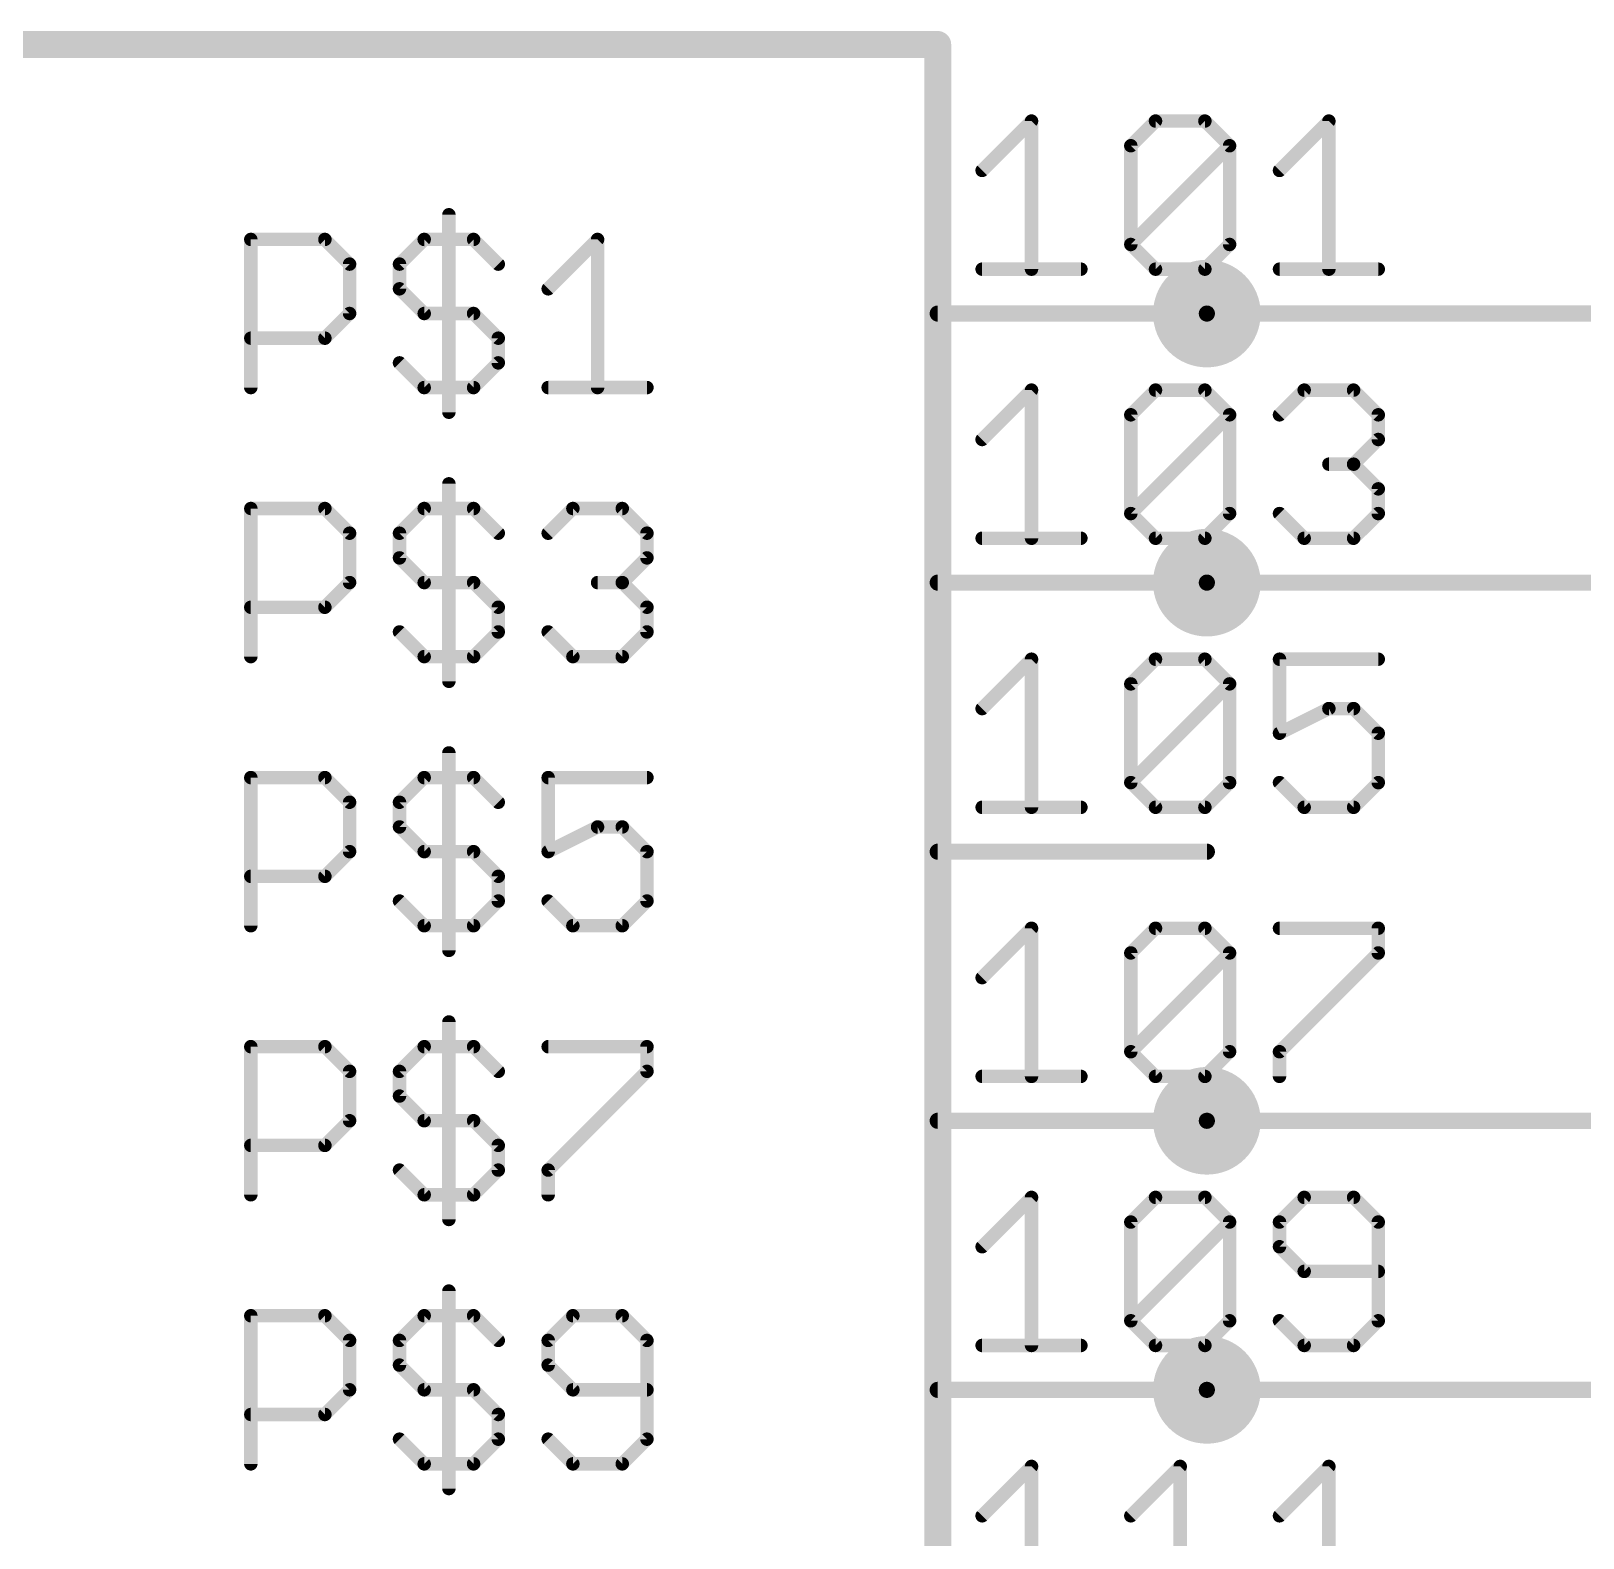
# Model space of a CAD drawing. Extents: x -72 to 265, y -97 to 216.
# Drawn here: x -6.02 to 8.63, y -14.1 to 0.13 of the extents above; entities that cross this region are included whole.
import ezdxf

# ---------------------------------------------------------------- set-up
doc = ezdxf.new("R2010")
doc.units = 0
for name, color, linetype in [('91', 94, 'CONTINUOUS'), ('94', 14, 'CONTINUOUS'), ('95', 251, 'CONTINUOUS')]:
    doc.layers.add(name, color=color, linetype=linetype)

msp = doc.modelspace()

# ---------------------------------------------------------------- linework, layer by layer
at = {"layer": '91'}
for points, const_width in [([(5.08, -2.794, 1), (5.08, -2.286, 1), (5.08, -2.794)], 0.508), ([(5.08, -2.5019, 1), (5.08, -2.5781)], 0.0762), ([(5.08, -5.334, 1), (5.08, -4.826, 1), (5.08, -5.334)], 0.508), ([(5.08, -5.0419, 1), (5.08, -5.1181)], 0.0762), ([(5.08, -10.414, 1), (5.08, -9.906, 1), (5.08, -10.414)], 0.508), ([(5.08, -10.1219, 1), (5.08, -10.1981)], 0.0762), ([(5.08, -12.954, 1), (5.08, -12.446, 1), (5.08, -12.954)], 0.508), ([(5.08, -12.6619, 1), (5.08, -12.7381)], 0.0762)]:
    msp.add_lwpolyline(points, format="xyb", dxfattribs=dict(at, const_width=const_width))
at = {"layer": '91', "const_width": 0.1524}
for points in [[(12.7, -2.54), (5.08, -2.54)], [(12.7, -5.08), (5.08, -5.08)], [(12.7, -10.16), (5.08, -10.16)], [(12.7, -12.7), (5.08, -12.7)]]:
    msp.add_lwpolyline(points, dxfattribs=at)
at = {"layer": '94'}
for points, const_width in [([(2.54, 0), (-25.4, 0)], 0.254), ([(2.54, -86.36), (2.54, 0)], 0.254), ([(5.08, -2.54), (2.54, -2.54)], 0.1524), ([(5.08, -5.08), (2.54, -5.08)], 0.1524), ([(5.08, -7.62), (2.54, -7.62)], 0.1524), ([(5.08, -10.16), (2.54, -10.16)], 0.1524), ([(5.08, -12.7), (2.54, -12.7)], 0.1524)]:
    msp.add_lwpolyline(points, dxfattribs=dict(at, const_width=const_width))
for points, const_width in [([(2.6035, 0, 1), (2.4765, 0)], 0.127), ([(2.54, -0.0635, 1), (2.54, 0.0635)], 0.127), ([(2.54, -2.5019, 1), (2.54, -2.5781)], 0.0762), ([(5.08, -2.5781, 1), (5.08, -2.5019)], 0.0762), ([(2.54, -5.0419, 1), (2.54, -5.1181)], 0.0762), ([(5.08, -5.1181, 1), (5.08, -5.0419)], 0.0762), ([(2.54, -7.5819, 1), (2.54, -7.6581)], 0.0762), ([(5.08, -7.6581, 1), (5.08, -7.5819)], 0.0762), ([(2.54, -10.1219, 1), (2.54, -10.1981)], 0.0762), ([(5.08, -10.1981, 1), (5.08, -10.1219)], 0.0762), ([(2.54, -12.6619, 1), (2.54, -12.7381)], 0.0762), ([(5.08, -12.7381, 1), (5.08, -12.6619)], 0.0762)]:
    msp.add_lwpolyline(points, format="xyb", dxfattribs=dict(at, const_width=const_width))
at = {"layer": '95', "const_width": 0.127}
for points in [[(2.9591, -1.1888), (3.4252, -0.7227)], [(3.4252, -0.7227), (3.4252, -2.1209)], [(4.3624, -0.9557), (4.5954, -0.7227)], [(4.5954, -0.7227), (5.0615, -0.7227)], [(5.0615, -0.7227), (5.2945, -0.9557)], [(5.7657, -1.1888), (6.2317, -0.7227)], [(6.2317, -0.7227), (6.2317, -2.1209)], [(4.3624, -1.8879), (4.3624, -0.9557)], [(4.3624, -1.8879), (5.2945, -0.9557)], [(5.2945, -0.9557), (5.2945, -1.8879)], [(-2.0738, -1.6073), (-2.0738, -3.4715)], [(-3.9431, -3.2385), (-3.9431, -1.8403)], [(-3.9431, -1.8403), (-3.244, -1.8403)], [(-3.244, -1.8403), (-3.011, -2.0733)], [(-2.5399, -2.0733), (-2.3068, -1.8403)], [(-2.3068, -1.8403), (-1.8408, -1.8403)], [(-1.8408, -1.8403), (-1.6077, -2.0733)], [(-1.1366, -2.3064), (-0.6705, -1.8403)], [(-0.6705, -1.8403), (-0.6705, -3.2385)], [(4.5954, -2.1209), (4.3624, -1.8879)], [(5.2945, -1.8879), (5.0615, -2.1209)], [(-3.011, -2.0733), (-3.011, -2.5394)], [(-2.5399, -2.3064), (-2.5399, -2.0733)], [(2.9591, -2.1209), (3.8912, -2.1209)], [(5.0615, -2.1209), (4.5954, -2.1209)], [(5.7657, -2.1209), (6.6978, -2.1209)], [(-2.3068, -2.5394), (-2.5399, -2.3064)], [(-3.011, -2.5394), (-3.244, -2.7724)], [(-1.8408, -2.5394), (-2.3068, -2.5394)], [(-1.6077, -2.7724), (-1.8408, -2.5394)], [(-3.244, -2.7724), (-3.9431, -2.7724)], [(-1.6077, -3.0055), (-1.6077, -2.7724)], [(-2.5399, -3.0055), (-2.3068, -3.2385)], [(-1.8408, -3.2385), (-1.6077, -3.0055)], [(-2.3068, -3.2385), (-1.8408, -3.2385)], [(-1.1366, -3.2385), (-0.2045, -3.2385)], [(2.9591, -3.7288), (3.4252, -3.2627)], [(3.4252, -3.2627), (3.4252, -4.6609)], [(4.3624, -3.4957), (4.5954, -3.2627)], [(4.5954, -3.2627), (5.0615, -3.2627)], [(5.0615, -3.2627), (5.2945, -3.4957)], [(5.7657, -3.4957), (5.9987, -3.2627)], [(5.9987, -3.2627), (6.4648, -3.2627)], [(6.4648, -3.2627), (6.6978, -3.4957)], [(4.3624, -4.4279), (4.3624, -3.4957)], [(4.3624, -4.4279), (5.2945, -3.4957)], [(5.2945, -3.4957), (5.2945, -4.4279)], [(6.6978, -3.4957), (6.6978, -3.7288)], [(6.6978, -3.7288), (6.4648, -3.9618)], [(6.4648, -3.9618), (6.2317, -3.9618)], [(6.4648, -3.9618), (6.6978, -4.1948)], [(-2.0738, -4.1473), (-2.0738, -6.0115)], [(6.6978, -4.1948), (6.6978, -4.4279)], [(-3.9431, -5.7785), (-3.9431, -4.3803)], [(-3.9431, -4.3803), (-3.244, -4.3803)], [(-3.244, -4.3803), (-3.011, -4.6133)], [(-2.5399, -4.6133), (-2.3068, -4.3803)], [(-2.3068, -4.3803), (-1.8408, -4.3803)], [(-1.8408, -4.3803), (-1.6077, -4.6133)], [(-1.1366, -4.6133), (-0.9036, -4.3803)], [(-0.9036, -4.3803), (-0.4375, -4.3803)], [(-0.4375, -4.3803), (-0.2045, -4.6133)], [(4.5954, -4.6609), (4.3624, -4.4279)], [(5.2945, -4.4279), (5.0615, -4.6609)], [(5.9987, -4.6609), (5.7657, -4.4279)], [(6.6978, -4.4279), (6.4648, -4.6609)], [(-3.011, -4.6133), (-3.011, -5.0794)], [(-2.5399, -4.8464), (-2.5399, -4.6133)], [(-0.2045, -4.6133), (-0.2045, -4.8464)], [(2.9591, -4.6609), (3.8912, -4.6609)], [(5.0615, -4.6609), (4.5954, -4.6609)], [(6.4648, -4.6609), (5.9987, -4.6609)], [(-2.3068, -5.0794), (-2.5399, -4.8464)], [(-0.2045, -4.8464), (-0.4375, -5.0794)], [(-3.011, -5.0794), (-3.244, -5.3124)], [(-1.8408, -5.0794), (-2.3068, -5.0794)], [(-1.6077, -5.3124), (-1.8408, -5.0794)], [(-0.4375, -5.0794), (-0.6705, -5.0794)], [(-0.4375, -5.0794), (-0.2045, -5.3124)], [(-3.244, -5.3124), (-3.9431, -5.3124)], [(-1.6077, -5.5455), (-1.6077, -5.3124)], [(-0.2045, -5.3124), (-0.2045, -5.5455)], [(-2.5399, -5.5455), (-2.3068, -5.7785)], [(-1.8408, -5.7785), (-1.6077, -5.5455)], [(-0.9036, -5.7785), (-1.1366, -5.5455)], [(-0.2045, -5.5455), (-0.4375, -5.7785)], [(-2.3068, -5.7785), (-1.8408, -5.7785)], [(-0.4375, -5.7785), (-0.9036, -5.7785)], [(2.9591, -6.2688), (3.4252, -5.8027)], [(3.4252, -5.8027), (3.4252, -7.2009)], [(4.3624, -6.0357), (4.5954, -5.8027)], [(4.5954, -5.8027), (5.0615, -5.8027)], [(5.0615, -5.8027), (5.2945, -6.0357)], [(6.6978, -5.8027), (5.7657, -5.8027)], [(5.7657, -5.8027), (5.7657, -6.5018)], [(4.3624, -6.9679), (4.3624, -6.0357)], [(4.3624, -6.9679), (5.2945, -6.0357)], [(5.2945, -6.0357), (5.2945, -6.9679)], [(5.7657, -6.5018), (6.2317, -6.2688)], [(6.2317, -6.2688), (6.4648, -6.2688)], [(6.4648, -6.2688), (6.6978, -6.5018)], [(6.6978, -6.5018), (6.6978, -6.9679)], [(-2.0738, -6.6873), (-2.0738, -8.5515)], [(-3.9431, -8.3185), (-3.9431, -6.9203)], [(-3.9431, -6.9203), (-3.244, -6.9203)], [(-3.244, -6.9203), (-3.011, -7.1533)], [(-2.5399, -7.1533), (-2.3068, -6.9203)], [(-2.3068, -6.9203), (-1.8408, -6.9203)], [(-1.8408, -6.9203), (-1.6077, -7.1533)], [(-0.2045, -6.9203), (-1.1366, -6.9203)], [(-1.1366, -6.9203), (-1.1366, -7.6194)], [(4.5954, -7.2009), (4.3624, -6.9679)], [(5.2945, -6.9679), (5.0615, -7.2009)], [(5.9987, -7.2009), (5.7657, -6.9679)], [(6.6978, -6.9679), (6.4648, -7.2009)], [(-3.011, -7.1533), (-3.011, -7.6194)], [(-2.5399, -7.3864), (-2.5399, -7.1533)], [(2.9591, -7.2009), (3.8912, -7.2009)], [(5.0615, -7.2009), (4.5954, -7.2009)], [(6.4648, -7.2009), (5.9987, -7.2009)], [(-2.3068, -7.6194), (-2.5399, -7.3864)], [(-1.1366, -7.6194), (-0.6705, -7.3864)], [(-0.6705, -7.3864), (-0.4375, -7.3864)], [(-0.4375, -7.3864), (-0.2045, -7.6194)], [(-3.011, -7.6194), (-3.244, -7.8524)], [(-1.8408, -7.6194), (-2.3068, -7.6194)], [(-1.6077, -7.8524), (-1.8408, -7.6194)], [(-0.2045, -7.6194), (-0.2045, -8.0855)], [(-3.244, -7.8524), (-3.9431, -7.8524)], [(-1.6077, -8.0855), (-1.6077, -7.8524)], [(-2.5399, -8.0855), (-2.3068, -8.3185)], [(-1.8408, -8.3185), (-1.6077, -8.0855)], [(-0.9036, -8.3185), (-1.1366, -8.0855)], [(-0.2045, -8.0855), (-0.4375, -8.3185)], [(-2.3068, -8.3185), (-1.8408, -8.3185)], [(-0.4375, -8.3185), (-0.9036, -8.3185)], [(2.9591, -8.8088), (3.4252, -8.3427)], [(3.4252, -8.3427), (3.4252, -9.7409)], [(4.3624, -8.5757), (4.5954, -8.3427)], [(4.5954, -8.3427), (5.0615, -8.3427)], [(5.0615, -8.3427), (5.2945, -8.5757)], [(5.7657, -8.3427), (6.6978, -8.3427)], [(6.6978, -8.3427), (6.6978, -8.5757)], [(4.3624, -9.5079), (4.3624, -8.5757)], [(4.3624, -9.5079), (5.2945, -8.5757)], [(5.2945, -8.5757), (5.2945, -9.5079)], [(6.6978, -8.5757), (5.7657, -9.5079)], [(-2.0738, -9.2273), (-2.0738, -11.0915)], [(-3.9431, -10.8585), (-3.9431, -9.4603)], [(-3.9431, -9.4603), (-3.244, -9.4603)], [(-3.244, -9.4603), (-3.011, -9.6933)], [(-2.5399, -9.6933), (-2.3068, -9.4603)], [(-2.3068, -9.4603), (-1.8408, -9.4603)], [(-1.8408, -9.4603), (-1.6077, -9.6933)], [(-1.1366, -9.4603), (-0.2045, -9.4603)], [(-0.2045, -9.4603), (-0.2045, -9.6933)], [(4.5954, -9.7409), (4.3624, -9.5079)], [(5.2945, -9.5079), (5.0615, -9.7409)], [(5.7657, -9.5079), (5.7657, -9.7409)], [(-3.011, -9.6933), (-3.011, -10.1594)], [(-2.5399, -9.9264), (-2.5399, -9.6933)], [(-0.2045, -9.6933), (-1.1366, -10.6255)], [(2.9591, -9.7409), (3.8912, -9.7409)], [(5.0615, -9.7409), (4.5954, -9.7409)], [(-2.3068, -10.1594), (-2.5399, -9.9264)], [(-3.011, -10.1594), (-3.244, -10.3924)], [(-1.8408, -10.1594), (-2.3068, -10.1594)], [(-1.6077, -10.3924), (-1.8408, -10.1594)], [(-3.244, -10.3924), (-3.9431, -10.3924)], [(-1.6077, -10.6255), (-1.6077, -10.3924)], [(-2.5399, -10.6255), (-2.3068, -10.8585)], [(-1.8408, -10.8585), (-1.6077, -10.6255)], [(-1.1366, -10.6255), (-1.1366, -10.8585)], [(-2.3068, -10.8585), (-1.8408, -10.8585)], [(2.9591, -11.3488), (3.4252, -10.8827)], [(3.4252, -10.8827), (3.4252, -12.2809)], [(4.3624, -11.1157), (4.5954, -10.8827)], [(4.5954, -10.8827), (5.0615, -10.8827)], [(5.0615, -10.8827), (5.2945, -11.1157)], [(5.9987, -10.8827), (5.7657, -11.1157)], [(6.4648, -10.8827), (5.9987, -10.8827)], [(6.6978, -11.1157), (6.4648, -10.8827)], [(4.3624, -12.0479), (4.3624, -11.1157)], [(4.3624, -12.0479), (5.2945, -11.1157)], [(5.2945, -11.1157), (5.2945, -12.0479)], [(5.7657, -11.1157), (5.7657, -11.3488)], [(6.6978, -12.0479), (6.6978, -11.1157)], [(5.7657, -11.3488), (5.9987, -11.5818)], [(5.9987, -11.5818), (6.6978, -11.5818)], [(-2.0738, -11.7673), (-2.0738, -13.6315)], [(-3.9431, -13.3985), (-3.9431, -12.0003)], [(-3.9431, -12.0003), (-3.244, -12.0003)], [(-3.244, -12.0003), (-3.011, -12.2333)], [(-2.5399, -12.2333), (-2.3068, -12.0003)], [(-2.3068, -12.0003), (-1.8408, -12.0003)], [(-1.8408, -12.0003), (-1.6077, -12.2333)], [(-0.9036, -12.0003), (-1.1366, -12.2333)], [(-0.4375, -12.0003), (-0.9036, -12.0003)], [(-0.2045, -12.2333), (-0.4375, -12.0003)], [(4.5954, -12.2809), (4.3624, -12.0479)], [(5.2945, -12.0479), (5.0615, -12.2809)], [(5.7657, -12.0479), (5.9987, -12.2809)], [(6.4648, -12.2809), (6.6978, -12.0479)], [(-3.011, -12.2333), (-3.011, -12.6994)], [(-2.5399, -12.4664), (-2.5399, -12.2333)], [(-1.1366, -12.2333), (-1.1366, -12.4664)], [(-0.2045, -13.1655), (-0.2045, -12.2333)], [(2.9591, -12.2809), (3.8912, -12.2809)], [(5.0615, -12.2809), (4.5954, -12.2809)], [(5.9987, -12.2809), (6.4648, -12.2809)], [(-2.3068, -12.6994), (-2.5399, -12.4664)], [(-1.1366, -12.4664), (-0.9036, -12.6994)], [(-3.011, -12.6994), (-3.244, -12.9324)], [(-1.8408, -12.6994), (-2.3068, -12.6994)], [(-1.6077, -12.9324), (-1.8408, -12.6994)], [(-0.9036, -12.6994), (-0.2045, -12.6994)], [(-3.244, -12.9324), (-3.9431, -12.9324)], [(-1.6077, -13.1655), (-1.6077, -12.9324)], [(-2.5399, -13.1655), (-2.3068, -13.3985)], [(-1.8408, -13.3985), (-1.6077, -13.1655)], [(-1.1366, -13.1655), (-0.9036, -13.3985)], [(-0.4375, -13.3985), (-0.2045, -13.1655)], [(-2.3068, -13.3985), (-1.8408, -13.3985)], [(-0.9036, -13.3985), (-0.4375, -13.3985)], [(2.9591, -13.8888), (3.4252, -13.4227)], [(3.4252, -13.4227), (3.4252, -14.8209)], [(4.3624, -13.8888), (4.8284, -13.4227)], [(4.8284, -13.4227), (4.8284, -14.8209)], [(5.7657, -13.8888), (6.2317, -13.4227)], [(6.2317, -13.4227), (6.2317, -14.8209)]]:
    msp.add_lwpolyline(points, dxfattribs=at)
at = {"layer": '95', "const_width": 0.0635}
for points in [[(3.4569, -0.7227, 1), (3.3934, -0.7227)], [(3.4476, -0.7452, 1), (3.4027, -0.7003)], [(4.5954, -0.691, 1), (4.5954, -0.7545)], [(4.6179, -0.7452, 1), (4.573, -0.7003)], [(5.0839, -0.7003, 1), (5.039, -0.7452)], [(5.0615, -0.7545, 1), (5.0615, -0.691)], [(6.2635, -0.7227, 1), (6.2, -0.7227)], [(6.2542, -0.7452, 1), (6.2093, -0.7003)], [(4.3941, -0.9557, 1), (4.3306, -0.9557)], [(4.3399, -0.9333, 1), (4.3848, -0.9782)], [(5.3263, -0.9557, 1), (5.2628, -0.9557)], [(5.317, -0.9782, 1), (5.2721, -0.9333)], [(5.2721, -0.9782, 1), (5.317, -0.9333)], [(2.9366, -1.1663, 1), (2.9816, -1.2112)], [(5.7432, -1.1663, 1), (5.7881, -1.2112)], [(-2.042, -1.6073, 1), (-2.1055, -1.6073)], [(-3.9114, -1.8403, 1), (-3.9749, -1.8403)], [(-3.9431, -1.8086, 1), (-3.9431, -1.8721)], [(-3.2216, -1.8179, 1), (-3.2665, -1.8628)], [(-3.244, -1.8721, 1), (-3.244, -1.8086)], [(-2.3068, -1.8086, 1), (-2.3068, -1.8721)], [(-2.2844, -1.8628, 1), (-2.3293, -1.8179)], [(-1.8183, -1.8179, 1), (-1.8632, -1.8628)], [(-1.8408, -1.8721, 1), (-1.8408, -1.8086)], [(-0.6388, -1.8403, 1), (-0.7023, -1.8403)], [(-0.6481, -1.8628, 1), (-0.693, -1.8179)], [(4.3306, -1.8879, 1), (4.3941, -1.8879)], [(4.3848, -1.8654, 1), (4.3399, -1.9103)], [(4.3399, -1.8654, 1), (4.3848, -1.9103)], [(5.2628, -1.8879, 1), (5.3263, -1.8879)], [(5.317, -1.9103, 1), (5.2721, -1.8654)], [(-2.9793, -2.0733, 1), (-3.0428, -2.0733)], [(-3.0335, -2.0958, 1), (-2.9886, -2.0509)], [(-2.5081, -2.0733, 1), (-2.5716, -2.0733)], [(-2.5623, -2.0509, 1), (-2.5174, -2.0958)], [(-1.6302, -2.0958, 1), (-1.5853, -2.0509)], [(2.9591, -2.0892, 1), (2.9591, -2.1527)], [(3.3934, -2.1209, 1), (3.4569, -2.1209)], [(3.8912, -2.1527, 1), (3.8912, -2.0892)], [(4.5954, -2.0892, 1), (4.5954, -2.1527)], [(4.573, -2.1434, 1), (4.6179, -2.0984)], [(5.039, -2.0984, 1), (5.0839, -2.1434)], [(5.0615, -2.1527, 1), (5.0615, -2.0892)], [(5.7657, -2.0892, 1), (5.7657, -2.1527)], [(6.2, -2.1209, 1), (6.2635, -2.1209)], [(6.6978, -2.1527, 1), (6.6978, -2.0892)], [(-2.5716, -2.3064, 1), (-2.5081, -2.3064)], [(-2.5174, -2.2839, 1), (-2.5623, -2.3288)], [(-1.159, -2.2839, 1), (-1.1141, -2.3288)], [(-2.9886, -2.5619, 1), (-3.0335, -2.517)], [(-2.3068, -2.5077, 1), (-2.3068, -2.5712)], [(-2.3293, -2.5619, 1), (-2.2844, -2.517)], [(-1.8183, -2.517, 1), (-1.8632, -2.5619)], [(-1.8408, -2.5712, 1), (-1.8408, -2.5077)], [(-3.0428, -2.5394, 1), (-2.9793, -2.5394)], [(-3.9431, -2.7407, 1), (-3.9431, -2.8042)], [(-3.2665, -2.75, 1), (-3.2216, -2.7949)], [(-3.244, -2.8042, 1), (-3.244, -2.7407)], [(-1.576, -2.7724, 1), (-1.6395, -2.7724)], [(-1.6302, -2.7949, 1), (-1.5853, -2.75)], [(-2.5174, -2.983, 1), (-2.5623, -3.0279)], [(-1.6395, -3.0055, 1), (-1.576, -3.0055)], [(-1.5853, -3.0279, 1), (-1.6302, -2.983)], [(-3.9749, -3.2385, 1), (-3.9114, -3.2385)], [(-2.3068, -3.2067, 1), (-2.3068, -3.2703)], [(-2.3293, -3.261, 1), (-2.2844, -3.216)], [(-1.8632, -3.216, 1), (-1.8183, -3.261)], [(-1.8408, -3.2703, 1), (-1.8408, -3.2067)], [(-1.1366, -3.2067, 1), (-1.1366, -3.2703)], [(-0.7023, -3.2385, 1), (-0.6388, -3.2385)], [(-0.2045, -3.2703, 1), (-0.2045, -3.2067)], [(3.4569, -3.2627, 1), (3.3934, -3.2627)], [(3.4476, -3.2852, 1), (3.4027, -3.2403)], [(4.5954, -3.231, 1), (4.5954, -3.2945)], [(4.6179, -3.2852, 1), (4.573, -3.2403)], [(5.0839, -3.2403, 1), (5.039, -3.2852)], [(5.0615, -3.2945, 1), (5.0615, -3.231)], [(5.9987, -3.231, 1), (5.9987, -3.2945)], [(6.0211, -3.2852, 1), (5.9762, -3.2403)], [(6.4872, -3.2403, 1), (6.4423, -3.2852)], [(6.4648, -3.2945, 1), (6.4648, -3.231)], [(-2.1055, -3.4715, 1), (-2.042, -3.4715)], [(4.3941, -3.4957, 1), (4.3306, -3.4957)], [(4.3399, -3.4733, 1), (4.3848, -3.5182)], [(5.3263, -3.4957, 1), (5.2628, -3.4957)], [(5.317, -3.5182, 1), (5.2721, -3.4733)], [(5.2721, -3.5182, 1), (5.317, -3.4733)], [(5.7432, -3.4733, 1), (5.7881, -3.5182)], [(6.7295, -3.4957, 1), (6.666, -3.4957)], [(6.6753, -3.5182, 1), (6.7202, -3.4733)], [(2.9366, -3.7063, 1), (2.9816, -3.7512)], [(6.666, -3.7288, 1), (6.7295, -3.7288)], [(6.7202, -3.7512, 1), (6.6753, -3.7063)], [(6.2317, -3.9301, 1), (6.2317, -3.9936)], [(6.4872, -3.9394, 1), (6.4423, -3.9843)], [(6.4423, -3.9394, 1), (6.4872, -3.9843)], [(6.4648, -3.9936, 1), (6.4648, -3.9301)], [(-2.042, -4.1473, 1), (-2.1055, -4.1473)], [(6.7295, -4.1948, 1), (6.666, -4.1948)], [(6.6753, -4.2173, 1), (6.7202, -4.1724)], [(-3.9114, -4.3803, 1), (-3.9749, -4.3803)], [(-3.9431, -4.3486, 1), (-3.9431, -4.4121)], [(-3.2216, -4.3579, 1), (-3.2665, -4.4028)], [(-3.244, -4.4121, 1), (-3.244, -4.3486)], [(-2.3068, -4.3486, 1), (-2.3068, -4.4121)], [(-2.2844, -4.4028, 1), (-2.3293, -4.3579)], [(-1.8183, -4.3579, 1), (-1.8632, -4.4028)], [(-1.8408, -4.4121, 1), (-1.8408, -4.3486)], [(-0.9036, -4.3486, 1), (-0.9036, -4.4121)], [(-0.8811, -4.4028, 1), (-0.926, -4.3579)], [(-0.415, -4.3579, 1), (-0.4599, -4.4028)], [(-0.4375, -4.4121, 1), (-0.4375, -4.3486)], [(4.3848, -4.4054, 1), (4.3399, -4.4503)], [(4.3399, -4.4054, 1), (4.3848, -4.4503)], [(5.317, -4.4503, 1), (5.2721, -4.4054)], [(5.7881, -4.4054, 1), (5.7432, -4.4503)], [(6.7202, -4.4503, 1), (6.6753, -4.4054)], [(4.3306, -4.4279, 1), (4.3941, -4.4279)], [(5.2628, -4.4279, 1), (5.3263, -4.4279)], [(6.666, -4.4279, 1), (6.7295, -4.4279)], [(-2.9793, -4.6133, 1), (-3.0428, -4.6133)], [(-3.0335, -4.6358, 1), (-2.9886, -4.5909)], [(-2.5081, -4.6133, 1), (-2.5716, -4.6133)], [(-2.5623, -4.5909, 1), (-2.5174, -4.6358)], [(-1.6302, -4.6358, 1), (-1.5853, -4.5909)], [(-1.159, -4.5909, 1), (-1.1141, -4.6358)], [(-0.1727, -4.6133, 1), (-0.2362, -4.6133)], [(-0.2269, -4.6358, 1), (-0.182, -4.5909)], [(2.9591, -4.6292, 1), (2.9591, -4.6926)], [(3.3934, -4.6609, 1), (3.4569, -4.6609)], [(3.8912, -4.6926, 1), (3.8912, -4.6292)], [(4.5954, -4.6292, 1), (4.5954, -4.6926)], [(4.573, -4.6834, 1), (4.6179, -4.6384)], [(5.039, -4.6384, 1), (5.0839, -4.6834)], [(5.0615, -4.6926, 1), (5.0615, -4.6292)], [(5.9987, -4.6292, 1), (5.9987, -4.6926)], [(5.9762, -4.6834, 1), (6.0211, -4.6384)], [(6.4423, -4.6384, 1), (6.4872, -4.6834)], [(6.4648, -4.6926, 1), (6.4648, -4.6292)], [(-2.5716, -4.8464, 1), (-2.5081, -4.8464)], [(-2.5174, -4.8239, 1), (-2.5623, -4.8688)], [(-0.2362, -4.8464, 1), (-0.1727, -4.8464)], [(-0.182, -4.8688, 1), (-0.2269, -4.8239)], [(-3.0428, -5.0794, 1), (-2.9793, -5.0794)], [(-2.9886, -5.1019, 1), (-3.0335, -5.057)], [(-2.3068, -5.0477, 1), (-2.3068, -5.1112)], [(-2.3293, -5.1019, 1), (-2.2844, -5.057)], [(-1.8183, -5.057, 1), (-1.8632, -5.1019)], [(-1.8408, -5.1112, 1), (-1.8408, -5.0477)], [(-0.6705, -5.0477, 1), (-0.6705, -5.1112)], [(-0.415, -5.057, 1), (-0.4599, -5.1019)], [(-0.4599, -5.057, 1), (-0.415, -5.1019)], [(-0.4375, -5.1112, 1), (-0.4375, -5.0477)], [(-3.9431, -5.2807, 1), (-3.9431, -5.3442)], [(-3.2665, -5.29, 1), (-3.2216, -5.3349)], [(-3.244, -5.3442, 1), (-3.244, -5.2807)], [(-1.576, -5.3124, 1), (-1.6395, -5.3124)], [(-1.6302, -5.3349, 1), (-1.5853, -5.29)], [(-0.1727, -5.3124, 1), (-0.2362, -5.3124)], [(-0.2269, -5.3349, 1), (-0.182, -5.29)], [(-2.5174, -5.523, 1), (-2.5623, -5.5679)], [(-1.6395, -5.5455, 1), (-1.576, -5.5455)], [(-1.5853, -5.5679, 1), (-1.6302, -5.523)], [(-1.1141, -5.523, 1), (-1.159, -5.5679)], [(-0.2362, -5.5455, 1), (-0.1727, -5.5455)], [(-0.182, -5.5679, 1), (-0.2269, -5.523)], [(-3.9749, -5.7785, 1), (-3.9114, -5.7785)], [(-2.3068, -5.7468, 1), (-2.3068, -5.8102)], [(-2.3293, -5.801, 1), (-2.2844, -5.756)], [(-1.8632, -5.756, 1), (-1.8183, -5.801)], [(-1.8408, -5.8102, 1), (-1.8408, -5.7468)], [(-0.9036, -5.7468, 1), (-0.9036, -5.8102)], [(-0.926, -5.801, 1), (-0.8811, -5.756)], [(-0.4599, -5.756, 1), (-0.415, -5.801)], [(-0.4375, -5.8102, 1), (-0.4375, -5.7468)], [(3.4569, -5.8027, 1), (3.3934, -5.8027)], [(3.4476, -5.8252, 1), (3.4027, -5.7803)], [(4.5954, -5.771, 1), (4.5954, -5.8345)], [(4.6179, -5.8252, 1), (4.573, -5.7803)], [(5.0839, -5.7803, 1), (5.039, -5.8252)], [(5.0615, -5.8345, 1), (5.0615, -5.771)], [(5.7657, -5.771, 1), (5.7657, -5.8345)], [(5.7974, -5.8027, 1), (5.7339, -5.8027)], [(6.6978, -5.8345, 1), (6.6978, -5.771)], [(-2.1055, -6.0115, 1), (-2.042, -6.0115)], [(4.3941, -6.0357, 1), (4.3306, -6.0357)], [(4.3399, -6.0133, 1), (4.3848, -6.0582)], [(5.3263, -6.0357, 1), (5.2628, -6.0357)], [(5.317, -6.0582, 1), (5.2721, -6.0133)], [(5.2721, -6.0582, 1), (5.317, -6.0133)], [(2.9366, -6.2463, 1), (2.9816, -6.2912)], [(6.2317, -6.237, 1), (6.2317, -6.3005)], [(6.2459, -6.2972, 1), (6.2175, -6.2404)], [(6.4872, -6.2463, 1), (6.4423, -6.2912)], [(6.4648, -6.3005, 1), (6.4648, -6.237)], [(5.7515, -6.4734, 1), (5.7799, -6.5302)], [(6.7295, -6.5018, 1), (6.666, -6.5018)], [(5.7339, -6.5018, 1), (5.7974, -6.5018)], [(6.6753, -6.5243, 1), (6.7202, -6.4794)], [(-2.042, -6.6873, 1), (-2.1055, -6.6873)], [(-3.9114, -6.9203, 1), (-3.9749, -6.9203)], [(-3.9431, -6.8886, 1), (-3.9431, -6.9521)], [(-3.2216, -6.8979, 1), (-3.2665, -6.9428)], [(-3.244, -6.9521, 1), (-3.244, -6.8886)], [(-2.3068, -6.8886, 1), (-2.3068, -6.9521)], [(-2.2844, -6.9428, 1), (-2.3293, -6.8979)], [(-1.8183, -6.8979, 1), (-1.8632, -6.9428)], [(-1.8408, -6.9521, 1), (-1.8408, -6.8886)], [(-1.1366, -6.8886, 1), (-1.1366, -6.9521)], [(-1.1048, -6.9203, 1), (-1.1683, -6.9203)], [(-0.2045, -6.9521, 1), (-0.2045, -6.8886)], [(4.3306, -6.9679, 1), (4.3941, -6.9679)], [(4.3848, -6.9454, 1), (4.3399, -6.9903)], [(4.3399, -6.9454, 1), (4.3848, -6.9903)], [(5.2628, -6.9679, 1), (5.3263, -6.9679)], [(5.317, -6.9903, 1), (5.2721, -6.9454)], [(5.7881, -6.9454, 1), (5.7432, -6.9903)], [(6.666, -6.9679, 1), (6.7295, -6.9679)], [(6.7202, -6.9903, 1), (6.6753, -6.9454)], [(-2.9793, -7.1533, 1), (-3.0428, -7.1533)], [(-3.0335, -7.1758, 1), (-2.9886, -7.1309)], [(-2.5081, -7.1533, 1), (-2.5716, -7.1533)], [(-2.5623, -7.1309, 1), (-2.5174, -7.1758)], [(-1.6302, -7.1758, 1), (-1.5853, -7.1309)], [(2.9591, -7.1692, 1), (2.9591, -7.2327)], [(3.3934, -7.2009, 1), (3.4569, -7.2009)], [(3.8912, -7.2327, 1), (3.8912, -7.1692)], [(4.5954, -7.1692, 1), (4.5954, -7.2327)], [(4.573, -7.2234, 1), (4.6179, -7.1784)], [(5.039, -7.1784, 1), (5.0839, -7.2234)], [(5.0615, -7.2327, 1), (5.0615, -7.1692)], [(5.9987, -7.1692, 1), (5.9987, -7.2327)], [(5.9762, -7.2234, 1), (6.0211, -7.1784)], [(6.4423, -7.1784, 1), (6.4872, -7.2234)], [(6.4648, -7.2327, 1), (6.4648, -7.1692)], [(-2.5174, -7.3639, 1), (-2.5623, -7.4088)], [(-0.6705, -7.3546, 1), (-0.6705, -7.4181)], [(-0.6563, -7.4148, 1), (-0.6847, -7.358)], [(-0.415, -7.3639, 1), (-0.4599, -7.4088)], [(-0.4375, -7.4181, 1), (-0.4375, -7.3546)], [(-2.5716, -7.3864, 1), (-2.5081, -7.3864)], [(-3.0428, -7.6194, 1), (-2.9793, -7.6194)], [(-2.9886, -7.6419, 1), (-3.0335, -7.597)], [(-2.3068, -7.5877, 1), (-2.3068, -7.6512)], [(-2.3293, -7.6419, 1), (-2.2844, -7.597)], [(-1.8183, -7.597, 1), (-1.8632, -7.6419)], [(-1.8408, -7.6512, 1), (-1.8408, -7.5877)], [(-1.1508, -7.591, 1), (-1.1224, -7.6478)], [(-1.1683, -7.6194, 1), (-1.1048, -7.6194)], [(-0.1727, -7.6194, 1), (-0.2362, -7.6194)], [(-0.2269, -7.6419, 1), (-0.182, -7.597)], [(-3.9431, -7.8207, 1), (-3.9431, -7.8842)], [(-3.2665, -7.83, 1), (-3.2216, -7.8749)], [(-3.244, -7.8842, 1), (-3.244, -7.8207)], [(-1.576, -7.8524, 1), (-1.6395, -7.8524)], [(-1.6302, -7.8749, 1), (-1.5853, -7.83)], [(-2.5174, -8.063, 1), (-2.5623, -8.1079)], [(-1.6395, -8.0855, 1), (-1.576, -8.0855)], [(-1.5853, -8.1079, 1), (-1.6302, -8.063)], [(-1.1141, -8.063, 1), (-1.159, -8.1079)], [(-0.2362, -8.0855, 1), (-0.1727, -8.0855)], [(-0.182, -8.1079, 1), (-0.2269, -8.063)], [(-3.9749, -8.3185, 1), (-3.9114, -8.3185)], [(-2.3068, -8.2867, 1), (-2.3068, -8.3503)], [(-2.3293, -8.341, 1), (-2.2844, -8.296)], [(-1.8632, -8.296, 1), (-1.8183, -8.341)], [(-1.8408, -8.3503, 1), (-1.8408, -8.2867)], [(-0.9036, -8.2867, 1), (-0.9036, -8.3503)], [(-0.926, -8.341, 1), (-0.8811, -8.296)], [(-0.4599, -8.296, 1), (-0.415, -8.341)], [(-0.4375, -8.3503, 1), (-0.4375, -8.2867)], [(3.4569, -8.3427, 1), (3.3934, -8.3427)], [(3.4476, -8.3652, 1), (3.4027, -8.3203)], [(4.5954, -8.311, 1), (4.5954, -8.3745)], [(4.6179, -8.3652, 1), (4.573, -8.3203)], [(5.0839, -8.3203, 1), (5.039, -8.3652)], [(5.0615, -8.3745, 1), (5.0615, -8.311)], [(5.7657, -8.311, 1), (5.7657, -8.3745)], [(6.7295, -8.3427, 1), (6.666, -8.3427)], [(6.6978, -8.3745, 1), (6.6978, -8.311)], [(-2.1055, -8.5515, 1), (-2.042, -8.5515)], [(4.3941, -8.5757, 1), (4.3306, -8.5757)], [(4.3399, -8.5533, 1), (4.3848, -8.5982)], [(5.3263, -8.5757, 1), (5.2628, -8.5757)], [(5.317, -8.5982, 1), (5.2721, -8.5533)], [(5.2721, -8.5982, 1), (5.317, -8.5533)], [(6.666, -8.5757, 1), (6.7295, -8.5757)], [(6.7202, -8.5982, 1), (6.6753, -8.5533)], [(2.9366, -8.7863, 1), (2.9816, -8.8312)], [(-2.042, -9.2273, 1), (-2.1055, -9.2273)], [(-3.9114, -9.4603, 1), (-3.9749, -9.4603)], [(-3.9431, -9.4286, 1), (-3.9431, -9.4921)], [(-3.2216, -9.4379, 1), (-3.2665, -9.4828)], [(-3.244, -9.4921, 1), (-3.244, -9.4286)], [(-2.3068, -9.4286, 1), (-2.3068, -9.4921)], [(-2.2844, -9.4828, 1), (-2.3293, -9.4379)], [(-1.8183, -9.4379, 1), (-1.8632, -9.4828)], [(-1.8408, -9.4921, 1), (-1.8408, -9.4286)], [(-1.1366, -9.4286, 1), (-1.1366, -9.4921)], [(-0.1727, -9.4603, 1), (-0.2362, -9.4603)], [(-0.2045, -9.4921, 1), (-0.2045, -9.4286)], [(4.3306, -9.5079, 1), (4.3941, -9.5079)], [(4.3848, -9.4854, 1), (4.3399, -9.5303)], [(4.3399, -9.4854, 1), (4.3848, -9.5303)], [(5.2628, -9.5079, 1), (5.3263, -9.5079)], [(5.317, -9.5303, 1), (5.2721, -9.4854)], [(5.7974, -9.5079, 1), (5.7339, -9.5079)], [(5.7432, -9.4854, 1), (5.7881, -9.5303)], [(-2.9793, -9.6933, 1), (-3.0428, -9.6933)], [(-3.0335, -9.7158, 1), (-2.9886, -9.6709)], [(-2.5081, -9.6933, 1), (-2.5716, -9.6933)], [(-2.5623, -9.6709, 1), (-2.5174, -9.7158)], [(-1.6302, -9.7158, 1), (-1.5853, -9.6709)], [(-0.2362, -9.6933, 1), (-0.1727, -9.6933)], [(-0.182, -9.7158, 1), (-0.2269, -9.6709)], [(2.9591, -9.7091, 1), (2.9591, -9.7727)], [(3.3934, -9.7409, 1), (3.4569, -9.7409)], [(3.8912, -9.7727, 1), (3.8912, -9.7091)], [(4.5954, -9.7091, 1), (4.5954, -9.7727)], [(4.573, -9.7634, 1), (4.6179, -9.7184)], [(5.039, -9.7184, 1), (5.0839, -9.7634)], [(5.0615, -9.7727, 1), (5.0615, -9.7091)], [(5.7339, -9.7409, 1), (5.7974, -9.7409)], [(-2.5716, -9.9264, 1), (-2.5081, -9.9264)], [(-2.5174, -9.9039, 1), (-2.5623, -9.9488)], [(-2.9886, -10.1819, 1), (-3.0335, -10.137)], [(-2.3068, -10.1277, 1), (-2.3068, -10.1912)], [(-2.3293, -10.1819, 1), (-2.2844, -10.137)], [(-1.8183, -10.137, 1), (-1.8632, -10.1819)], [(-1.8408, -10.1912, 1), (-1.8408, -10.1277)], [(-3.0428, -10.1594, 1), (-2.9793, -10.1594)], [(-3.9431, -10.3607, 1), (-3.9431, -10.4242)], [(-3.2665, -10.37, 1), (-3.2216, -10.4149)], [(-3.244, -10.4242, 1), (-3.244, -10.3607)], [(-1.576, -10.3924, 1), (-1.6395, -10.3924)], [(-1.6302, -10.4149, 1), (-1.5853, -10.37)], [(-2.5174, -10.603, 1), (-2.5623, -10.6479)], [(-1.6395, -10.6255, 1), (-1.576, -10.6255)], [(-1.5853, -10.6479, 1), (-1.6302, -10.603)], [(-1.1048, -10.6255, 1), (-1.1683, -10.6255)], [(-1.159, -10.603, 1), (-1.1141, -10.6479)], [(-3.9749, -10.8585, 1), (-3.9114, -10.8585)], [(-2.3068, -10.8268, 1), (-2.3068, -10.8903)], [(-2.3293, -10.881, 1), (-2.2844, -10.836)], [(-1.8632, -10.836, 1), (-1.8183, -10.881)], [(-1.8408, -10.8903, 1), (-1.8408, -10.8268)], [(-1.1683, -10.8585, 1), (-1.1048, -10.8585)], [(3.4569, -10.8827, 1), (3.3934, -10.8827)], [(3.4476, -10.9052, 1), (3.4027, -10.8603)], [(4.5954, -10.851, 1), (4.5954, -10.9145)], [(4.6179, -10.9052, 1), (4.573, -10.8603)], [(5.0839, -10.8603, 1), (5.039, -10.9052)], [(5.0615, -10.9145, 1), (5.0615, -10.851)], [(5.9987, -10.851, 1), (5.9987, -10.9145)], [(6.0211, -10.9052, 1), (5.9762, -10.8603)], [(6.4872, -10.8603, 1), (6.4423, -10.9052)], [(6.4648, -10.9145, 1), (6.4648, -10.851)], [(-2.1055, -11.0915, 1), (-2.042, -11.0915)], [(4.3941, -11.1157, 1), (4.3306, -11.1157)], [(4.3399, -11.0933, 1), (4.3848, -11.1382)], [(5.3263, -11.1157, 1), (5.2628, -11.1157)], [(5.317, -11.1382, 1), (5.2721, -11.0933)], [(5.2721, -11.1382, 1), (5.317, -11.0933)], [(5.7974, -11.1157, 1), (5.7339, -11.1157)], [(5.7432, -11.0933, 1), (5.7881, -11.1382)], [(6.7295, -11.1157, 1), (6.666, -11.1157)], [(6.6753, -11.1382, 1), (6.7202, -11.0933)], [(2.9366, -11.3263, 1), (2.9816, -11.3712)], [(5.7881, -11.3263, 1), (5.7432, -11.3712)], [(5.7339, -11.3488, 1), (5.7974, -11.3488)], [(5.9987, -11.5501, 1), (5.9987, -11.6136)], [(5.9762, -11.6043, 1), (6.0211, -11.5594)], [(6.6978, -11.6136, 1), (6.6978, -11.5501)], [(-2.042, -11.7673, 1), (-2.1055, -11.7673)], [(-3.9114, -12.0003, 1), (-3.9749, -12.0003)], [(-3.9431, -11.9686, 1), (-3.9431, -12.0321)], [(-3.2216, -11.9779, 1), (-3.2665, -12.0228)], [(-3.244, -12.0321, 1), (-3.244, -11.9686)], [(-2.3068, -11.9686, 1), (-2.3068, -12.0321)], [(-2.2844, -12.0228, 1), (-2.3293, -11.9779)], [(-1.8183, -11.9779, 1), (-1.8632, -12.0228)], [(-1.8408, -12.0321, 1), (-1.8408, -11.9686)], [(-0.9036, -11.9686, 1), (-0.9036, -12.0321)], [(-0.8811, -12.0228, 1), (-0.926, -11.9779)], [(-0.415, -11.9779, 1), (-0.4599, -12.0228)], [(-0.4375, -12.0321, 1), (-0.4375, -11.9686)], [(4.3848, -12.0254, 1), (4.3399, -12.0703)], [(4.3399, -12.0254, 1), (4.3848, -12.0703)], [(5.317, -12.0703, 1), (5.2721, -12.0254)], [(5.7881, -12.0254, 1), (5.7432, -12.0703)], [(6.7202, -12.0703, 1), (6.6753, -12.0254)], [(4.3306, -12.0479, 1), (4.3941, -12.0479)], [(5.2628, -12.0479, 1), (5.3263, -12.0479)], [(6.666, -12.0479, 1), (6.7295, -12.0479)], [(-2.9793, -12.2333, 1), (-3.0428, -12.2333)], [(-3.0335, -12.2558, 1), (-2.9886, -12.2109)], [(-2.5081, -12.2333, 1), (-2.5716, -12.2333)], [(-2.5623, -12.2109, 1), (-2.5174, -12.2558)], [(-1.6302, -12.2558, 1), (-1.5853, -12.2109)], [(-1.1048, -12.2333, 1), (-1.1683, -12.2333)], [(-1.159, -12.2109, 1), (-1.1141, -12.2558)], [(-0.1727, -12.2333, 1), (-0.2362, -12.2333)], [(-0.2269, -12.2558, 1), (-0.182, -12.2109)], [(2.9591, -12.2492, 1), (2.9591, -12.3127)], [(3.3934, -12.2809, 1), (3.4569, -12.2809)], [(3.8912, -12.3127, 1), (3.8912, -12.2492)], [(4.5954, -12.2492, 1), (4.5954, -12.3127)], [(4.573, -12.3034, 1), (4.6179, -12.2584)], [(5.039, -12.2584, 1), (5.0839, -12.3034)], [(5.0615, -12.3127, 1), (5.0615, -12.2492)], [(5.9987, -12.2492, 1), (5.9987, -12.3127)], [(5.9762, -12.3034, 1), (6.0211, -12.2584)], [(6.4423, -12.2584, 1), (6.4872, -12.3034)], [(6.4648, -12.3127, 1), (6.4648, -12.2492)], [(-2.5716, -12.4664, 1), (-2.5081, -12.4664)], [(-2.5174, -12.4439, 1), (-2.5623, -12.4888)], [(-1.1141, -12.4439, 1), (-1.159, -12.4888)], [(-1.1683, -12.4664, 1), (-1.1048, -12.4664)], [(-3.0428, -12.6994, 1), (-2.9793, -12.6994)], [(-2.9886, -12.7219, 1), (-3.0335, -12.677)], [(-2.3068, -12.6677, 1), (-2.3068, -12.7312)], [(-2.3293, -12.7219, 1), (-2.2844, -12.677)], [(-1.8183, -12.677, 1), (-1.8632, -12.7219)], [(-1.8408, -12.7312, 1), (-1.8408, -12.6677)], [(-0.9036, -12.6677, 1), (-0.9036, -12.7312)], [(-0.926, -12.7219, 1), (-0.8811, -12.677)], [(-0.2045, -12.7312, 1), (-0.2045, -12.6677)], [(-3.9431, -12.9007, 1), (-3.9431, -12.9642)], [(-3.2665, -12.91, 1), (-3.2216, -12.9549)], [(-3.244, -12.9642, 1), (-3.244, -12.9007)], [(-1.576, -12.9324, 1), (-1.6395, -12.9324)], [(-1.6302, -12.9549, 1), (-1.5853, -12.91)], [(-2.5174, -13.143, 1), (-2.5623, -13.1879)], [(-1.6395, -13.1655, 1), (-1.576, -13.1655)], [(-1.5853, -13.1879, 1), (-1.6302, -13.143)], [(-1.1141, -13.143, 1), (-1.159, -13.1879)], [(-0.2362, -13.1655, 1), (-0.1727, -13.1655)], [(-0.182, -13.1879, 1), (-0.2269, -13.143)], [(-3.9749, -13.3985, 1), (-3.9114, -13.3985)], [(-2.3068, -13.3667, 1), (-2.3068, -13.4303)], [(-2.3293, -13.421, 1), (-2.2844, -13.376)], [(-1.8632, -13.376, 1), (-1.8183, -13.421)], [(-1.8408, -13.4303, 1), (-1.8408, -13.3667)], [(-0.9036, -13.3667, 1), (-0.9036, -13.4303)], [(-0.926, -13.421, 1), (-0.8811, -13.376)], [(-0.4599, -13.376, 1), (-0.415, -13.421)], [(-0.4375, -13.4303, 1), (-0.4375, -13.3667)], [(3.4569, -13.4227, 1), (3.3934, -13.4227)], [(3.4476, -13.4452, 1), (3.4027, -13.4003)], [(4.8602, -13.4227, 1), (4.7967, -13.4227)], [(4.8509, -13.4452, 1), (4.806, -13.4003)], [(6.2635, -13.4227, 1), (6.2, -13.4227)], [(6.2542, -13.4452, 1), (6.2093, -13.4003)], [(-2.1055, -13.6315, 1), (-2.042, -13.6315)], [(2.9366, -13.8663, 1), (2.9816, -13.9112)], [(4.3399, -13.8663, 1), (4.3848, -13.9112)], [(5.7432, -13.8663, 1), (5.7881, -13.9112)]]:
    msp.add_lwpolyline(points, format="xyb", dxfattribs=at)

doc.saveas('drawing.dxf')
